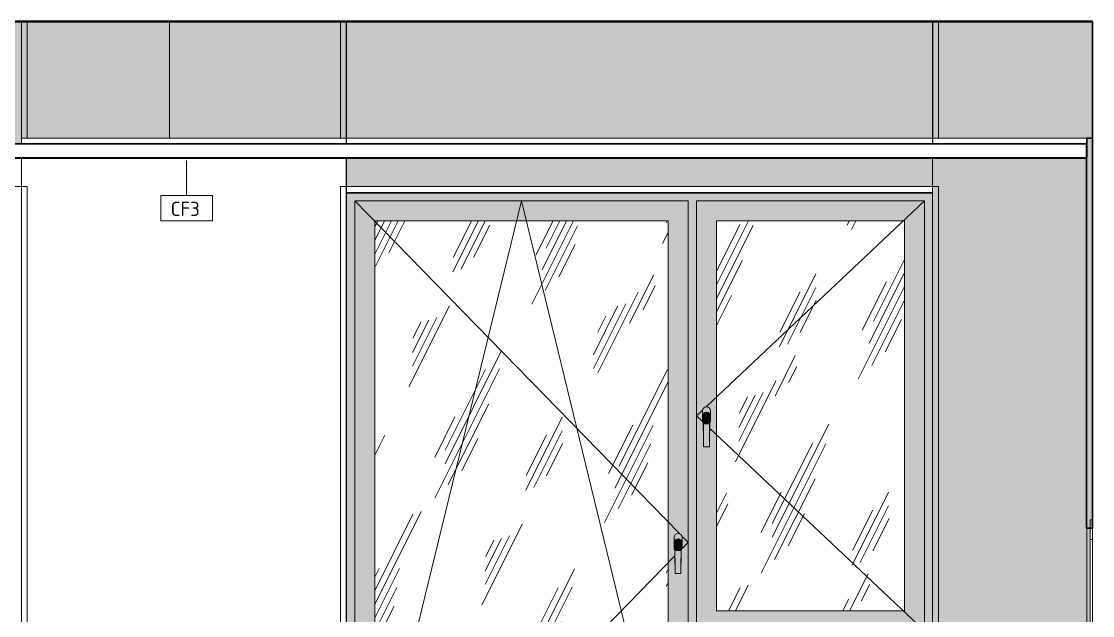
# Model space of a CAD drawing. Header units: millimetres. Extents: x 39286 to 136192, y -1987 to 27400.
# Drawn here: x 72228 to 75989, y 1793 to 3880 of the extents above; entities that cross this region are included whole.
import ezdxf

# ---------------------------------------------------------------- set-up
doc = ezdxf.new("R2010")
doc.units = ezdxf.units.MM
for name, color, linetype, lineweight in [('A-CLNG', 7, 'Continuous', 9), ('A-CLNG-IDEN', 7, 'Continuous', 9), ('A-DOOR-FRAM-1', 7, 'Continuous', 9), ('A-DOOR-FRAM-2', 7, 'Continuous', 18), ('A-GLAZ', 7, 'Continuous', 9), ('A-WALL', 7, 'Continuous', 9), ('A-WALL-PATT', 7, 'Continuous', 9), ('I-WALL', 7, 'Continuous', 9), ('S-COLS', 7, 'Continuous', 9)]:
    doc.layers.add(name, color=color, linetype=linetype, lineweight=lineweight)
for name, color, linetype, lineweight, true_color in [('A-CLNG-FNSH-1', 7, 'Continuous', 30, 0x3c3c3c), ('A-FLOR-1', 7, 'Continuous', 9, 0x787878), ('A-FLOR-FNSH-1', 7, 'Continuous', 40, 0x3c3c3c), ('A-WALL-4', 7, 'Continuous', 30, 0x3c3c3c), ('A-WALL-FNSH-3', 7, 'Continuous', 30, 0x3c3c3c), ('I-WALL-1', 7, 'Continuous', 9, 0x787878)]:
    doc.layers.add(name, color=color, linetype=linetype, lineweight=lineweight, true_color=true_color)
doc.styles.add('GOST Common_6', font='GOST_Common.ttf', dxfattribs={"height": 50})
pattern_1 = [(63.435, (48664.5, 31.75), (-255.58, 766.75), [317.5, -190.5, 317.5, -190.5, -403.9]), (63.435, (48664.5, 31.75), (-255.58, 766.75), [-1016, 127, -276.9]), (63.435, (48648.6, 47.6), (-255.58, 766.75), [254, -317.5, 190.5, -190.5, -467.4]), (63.435, (48648.6, 47.6), (-255.58, 766.75), [-952.5, 222.25, -245.15]), (63.435, (48648.6, 95.25), (-255.58, 766.75), [190.5, -381, 127, -190.5, -530.9]), (63.435, (48648.6, 95.25), (-255.58, 766.75), [-889, 285.75, -245.15]), (63.435, (48696.2, 47.6), (-255.58, 766.75), [190.5, -381, 158.75, -6404.65]), (63.435, (48743.85, 95.25), (-255.58, 766.75), [95.25, -476.25, 63.5, -6499.9]), (63.435, (48664.5, 174.6), (-255.58, 766.75), [63.5, -476.25, 63.5, -254, -562.65]), (63.435, (48664.5, 174.6), (-255.58, 766.75), [-857.25, 158.75, -403.9]), (63.435, (48950.2, 127), (-255.58, 766.75), [317.5, -476.25, 381, -251.5]), (63.435, (48950.2, 79.4), (-255.58, 766.75), [444.5, -317.5, 476.25, -188]), (63.435, (48982, 95.25), (-255.58, 766.75), [508, -254, 381, -276.9]), (63.435, (49029.6, 142.9), (-255.58, 766.75), [317.5, -444.5, 254, -403.9]), (63.435, (48982, 238.1), (-255.58, 766.75), [158.75, -635, 190.5, -435.65]), (63.435, (49077.2, 190.5), (-255.58, 766.75), [127, -635, 127, -530.9])]

# ---------------------------------------------------------------- blocks, each defined once
blk = doc.blocks.new('120_Окно_СКБ_2Ст - 120_Окно_СКБ_2Ст 3100х2500 _мал_створка слева_-22273855-Развертка 1_38-1')
at = {"layer": 'A-GLAZ'}
for p, q in [((44560, 3300), (47660, 3300)), ((47660, 3300), (47660, 800))]:
    blk.add_line(p, q, dxfattribs=at)
blk = doc.blocks.new('120_Окно_СКБ_2Ст - 120_Окно_СКБ_2Ст 2100х2400 _мал створка справа_-19092174-Развертка 1_38-1')
at = {"layer": 'A-GLAZ'}
h = blk.add_hatch(color=256, dxfattribs=at)
h.paths.add_polyline_path([(50112.9, 800), (50839, 800), (50839, 804), (48781, 804), (48781, 800), (50111.4, 800)])
h.paths.add_polyline_path([(49609.7, 820), (50839, 820), (50839, 3280), (48781.4, 3280), (48781.4, 3300), (48781, 3300), (48781, 820), (49609.4, 820)])
h.paths.add_polyline_path([(50267.1, 850), (50010, 850), (50010, 1710), (50810, 1710), (50810, 850), (50272.9, 850)])
h.paths.add_polyline_path([(48830, 850), (48810, 850), (48810, 3250), (49980, 3250), (49980, 850), (48863.5, 850)])
h.paths.add_polyline_path([(50034.3, 1740), (50010, 1740), (50010, 3250), (50810, 3250), (50810, 1740), (50080, 1740)])
h = blk.add_hatch(color=256, dxfattribs=at)
h.paths.add_polyline_path([(48830, 850), (49980, 850), (49980, 3250), (48810, 3250), (48810, 850)])
h.paths.add_polyline_path([(49286.3, 920), (48880, 920), (48880, 3180), (49910, 3180), (49910, 920), (49427.2, 920)])
h.paths.add_polyline_path([(49952, 1940.5), (49936, 1940.8), (49935.1, 1941.3), (49935, 1941.6), (49933.8, 2023.8), (49932.9, 2025), (49931.4, 2028.7), (49931, 2032), (49931, 2068), (49931.5, 2071.6), (49932.9, 2075), (49935.1, 2077.9), (49938.2, 2080.2), (49941.4, 2081.5), (49945, 2082), (49948.6, 2081.5), (49952, 2080.1), (49954.9, 2077.9), (49957.1, 2075), (49958.5, 2071.6), (49959, 2068), (49959, 2032), (49958.5, 2028.4), (49957.1, 2025), (49956.1, 2023.6), (49955.8, 2000.4), (49954.9, 1941.3), (49953.9, 1940.7), (49952.8, 1940.5)])
h = blk.add_hatch(color=256, dxfattribs=at)
h.paths.add_polyline_path([(50030, 1740), (50810, 1740), (50810, 3250), (50010, 3250), (50010, 1740), (50028.4, 1740)])
h.paths.add_polyline_path([(50272.9, 1810), (50080, 1810), (50080, 3180), (50740, 3180), (50740, 1810)])
h.paths.add_polyline_path([(50041.4, 2385.5), (50036.4, 2385.7), (50035.1, 2386.3), (50035, 2386.6), (50033.8, 2468.8), (50032.9, 2470), (50031.5, 2473.4), (50031, 2477), (50031.2, 2514.4), (50031.5, 2516.6), (50032.9, 2520), (50035.1, 2522.9), (50038, 2525.1), (50041.4, 2526.5), (50045, 2527), (50048.6, 2526.5), (50052, 2525.1), (50054.9, 2522.9), (50057.1, 2520), (50058.5, 2516.6), (50059, 2513), (50059, 2477), (50058.5, 2473.4), (50057.1, 2470), (50056.1, 2468.6), (50055.8, 2445.4), (50054.9, 2386.3), (50053.9, 2385.7), (50052, 2385.5), (50041.4, 2385.5)])
h = blk.add_hatch(dxfattribs=at)
h.set_pattern_fill('FP_23', color=256, style=0, pattern_type=2)
h.set_pattern_definition(pattern_1)
h.paths.add_polyline_path([(49709.1, 920), (49910, 920), (49910, 3180), (48880, 3180), (48880, 920), (49568.2, 920)])
h = blk.add_hatch(dxfattribs=at)
h.set_pattern_fill('FP_23', color=256, style=0, pattern_type=2)
h.set_pattern_definition(pattern_1)
h.paths.add_polyline_path([(50272.9, 1810), (50740, 1810), (50740, 3180), (50080, 3180), (50080, 1810)])
h = blk.add_hatch(color=256, dxfattribs=at)
h.paths.add_polyline_path([(50032.9, 2495.3), (50033.1, 2496.9), (50033, 2495.8)])
h.paths.add_polyline_path([(50033.9, 2468.6), (50033, 2494.7), (50032.9, 2498.7), (50033.1, 2499), (50033.4, 2499.4), (50033.8, 2501.1), (50034.5, 2502.3), (50036.5, 2504.6), (50036.6, 2504.2), (50037.3, 2504.9), (50037.2, 2505.1), (50039.2, 2506.4), (50042, 2507.2), (50046, 2507.5), (50049.7, 2506.8), (50052.6, 2505.3), (50054.8, 2503.2), (50056.4, 2500.7), (50057, 2498.8), (50056.9, 2498.5), (50057.3, 2497), (50057.1, 2494.7), (50056.5, 2484), (50056.1, 2468.6), (50057.1, 2470), (50058.6, 2473.6), (50059, 2478.4), (50058.8, 2514.4), (50058.5, 2516.6), (50057.1, 2520), (50054.9, 2522.9), (50052, 2525.1), (50048.2, 2526.6), (50045, 2527), (50041.4, 2526.5), (50038, 2525.1), (50035.1, 2522.9), (50032.9, 2520), (50031.5, 2516.6), (50031, 2513), (50031, 2477), (50031.5, 2473.4), (50032.9, 2470), (50033.8, 2468.8)])
for points in [[(50034, 2466.2), (50034.5, 2466.6), (50037, 2466.9), (50038, 2466.9), (50040.2, 2490.9), (50041, 2497.1), (50042.6, 2504.4), (50043.4, 2507.4), (50040.3, 2506.8), (50037.9, 2505.7), (50037.1, 2505), (50037.3, 2504.8), (50036.6, 2504.2), (50036.5, 2504.6), (50035.2, 2503.3), (50033.6, 2500.7), (50033.5, 2500.4), (50033.3, 2499.2), (50032.9, 2498.7), (50033, 2494.7), (50033.3, 2490.2), (50034, 2466.2)], [(50038, 2466.9), (50052, 2466.9), (50049.9, 2490.6), (50048.7, 2498.8), (50047.5, 2504.1), (50046, 2507.5), (50043.9, 2507.2), (50042.8, 2504.8), (50042.1, 2502.7), (50041, 2497.1), (50039.4, 2484), (50038.1, 2467.8)], [(50038, 2385.5), (50038, 2466.9), (50034.5, 2466.6), (50034, 2466.1), (50035.1, 2386.3), (50035.9, 2385.8), (50037.2, 2385.5)], [(50045, 2385.5), (50052, 2385.5), (50052, 2466.9), (50038, 2466.9), (50038, 2385.5), (50041.4, 2385.5)], [(50052, 2385.5), (50054.1, 2385.8), (50054.9, 2386.3), (50055, 2386.6), (50055.9, 2466.4), (50054.3, 2466.8), (50052, 2466.9), (50052, 2392.5)], [(50056, 2465.4), (50056, 2465.5), (50056, 2465.5)], [(49934, 2021.2), (49934.5, 2021.6), (49937, 2021.9), (49938, 2021.9), (49940.2, 2045.9), (49941, 2052.1), (49942.5, 2059.1), (49943.6, 2062.4), (49940.3, 2061.8), (49937.9, 2060.7), (49937.1, 2060), (49937.3, 2059.8), (49936.6, 2059.2), (49936.5, 2059.6), (49935.2, 2058.3), (49933.6, 2055.7), (49933.5, 2055.4), (49933.3, 2054.2), (49932.9, 2053.7), (49933, 2049.9), (49933.3, 2045.2), (49934, 2021.2)], [(49938, 2021.9), (49952, 2021.9), (49949.9, 2045.6), (49948.7, 2053.8), (49947.5, 2059.1), (49946, 2062.5), (49943.9, 2062.2), (49942.9, 2060.2), (49941.8, 2056.4), (49941, 2052.1), (49939.5, 2039.3), (49938.1, 2022.8)], [(49938, 1940.5), (49938, 2021.9), (49934.5, 2021.6), (49934, 2021.1), (49935.1, 1941.3), (49936, 1940.8), (49937.2, 1940.5)], [(49952, 1940.5), (49952, 2021.9), (49938, 2021.9), (49938.2, 1940.5), (49947.2, 1940.5)], [(49952, 1940.5), (49954.1, 1940.8), (49954.9, 1941.3), (49955, 1941.6), (49955.8, 2021.4), (49954.3, 2021.8), (49952, 2021.9), (49952, 1947.5)], [(49956, 2020.4), (49956, 2020.5), (49956, 2020.5)]]:
    blk.add_hatch(color=256, dxfattribs=at).paths.add_polyline_path(points)
h = blk.add_hatch(color=256, dxfattribs=at)
h.paths.add_polyline_path([(50056, 2466.2), (50056.9, 2492.5), (50057.1, 2498), (50057, 2498.8), (50057, 2499.2), (50055.3, 2502.6), (50053.5, 2504.6), (50050.8, 2506.4), (50048, 2507.2), (50046.1, 2507.4), (50047.3, 2504.7), (50047.5, 2504.1), (50049, 2497.1), (50050.6, 2484), (50052.3, 2466.9), (50055.5, 2466.6), (50055.9, 2466.3)])
h.paths.add_polyline_path([(50056.4, 2499.7), (50056, 2500.7), (50056.3, 2499.9)])
h = blk.add_hatch(color=256, dxfattribs=at)
h.paths.add_polyline_path([(49932.9, 2050.3), (49933.1, 2051.9), (49933, 2050.4)])
h.paths.add_polyline_path([(49933.9, 2023.6), (49933.1, 2048.8), (49932.9, 2053.7), (49933.1, 2054), (49933.4, 2054.4), (49933.8, 2056.1), (49934.7, 2057.6), (49936.5, 2059.6), (49936.6, 2059.2), (49937.3, 2059.9), (49937.1, 2060), (49939.2, 2061.4), (49942, 2062.2), (49946, 2062.5), (49949.7, 2061.8), (49952.6, 2060.3), (49954.8, 2058.2), (49956.4, 2055.7), (49957, 2053.8), (49956.9, 2053.5), (49957.3, 2052), (49957.1, 2049.7), (49956.5, 2038.4), (49956.1, 2023.6), (49957.1, 2025), (49958.6, 2028.7), (49959, 2032), (49959, 2068), (49958.5, 2071.6), (49957.1, 2075), (49954.9, 2077.9), (49952, 2080.1), (49948.6, 2081.5), (49945, 2082), (49941.4, 2081.5), (49938, 2080.1), (49935.1, 2077.9), (49932.9, 2075), (49931.5, 2071.6), (49931, 2068), (49931, 2032), (49931.5, 2028.4), (49932.9, 2025), (49933.8, 2023.8)])
h = blk.add_hatch(color=256, dxfattribs=at)
h.paths.add_polyline_path([(49956, 2021.2), (49956.9, 2047.5), (49957.1, 2053), (49957, 2053.8), (49957, 2054.2), (49955.3, 2057.6), (49953.7, 2059.5), (49950.8, 2061.4), (49948, 2062.2), (49946.1, 2062.4), (49947.3, 2059.8), (49947.5, 2059), (49949, 2052.1), (49950.5, 2039.8), (49952.3, 2021.9), (49955.5, 2021.6), (49955.9, 2021.3)])
h.paths.add_polyline_path([(49956.4, 2054.7), (49956, 2055.7), (49956.3, 2054.9)])
for p, q in [((48760, 800), (48760, 3300)), ((48760, 3300), (50860, 3300)), ((50860, 3300), (50860, 800)), ((48810, 850), (48810, 3250)), ((49980, 3250), (48810, 3250)), ((48810, 850), (49395, 3250)), ((48810, 3250), (49949.7, 2081.1)), ((49980, 850), (49395, 3250)), ((49980, 3250), (49980, 850)), ((50010, 1740), (50010, 3250)), ((50810, 3250), (50010, 3250)), ((50810, 3250), (50043.7, 2526.8)), ((50810, 3250), (50810, 1740)), ((48880, 3180), (48880, 920)), ((48880, 3180), (49910, 3180)), ((49910, 920), (49910, 3180)), ((50080, 3180), (50080, 1810)), ((50080, 3180), (50740, 3180)), ((50740, 1810), (50740, 3180)), ((50031.3, 2515.1), (50010, 2495)), ((50010, 2495), (50031.3, 2474.9)), ((50031, 2513), (50031, 2477)), ((50031, 2513), (50031, 2477)), ((50032.5, 2494), (50032.5, 2496)), ((50035, 2386.6), (50033.5, 2495.8)), ((50043.9, 2507.5), (50046.1, 2507.5)), ((50044, 2507.5), (50046, 2507.5)), ((50046, 2506.5), (50044, 2506.5)), ((50056.5, 2496), (50055, 2386.6)), ((50057.5, 2496), (50057.5, 2494)), ((50059, 2477), (50059, 2513)), ((50059, 2477), (50059, 2513)), ((50034, 2466.2), (50034, 2465.5)), ((50034, 2465.5), (50034, 2466.2)), ((50034, 2465.5), (50034, 2465.5)), ((50036, 2466.8), (50037, 2466.9)), ((50037, 2466.9), (50038, 2466.9)), ((50052, 2466.9), (50038, 2466.9)), ((50038, 2466.9), (50052, 2466.9)), ((50052, 2466.9), (50053, 2466.9)), ((50053, 2466.9), (50054, 2466.8)), ((50055.8, 2451.8), (50810, 1740)), ((50056, 2465.5), (50056, 2466.2)), ((50056, 2466.2), (50056, 2465.5)), ((50052, 2385.5), (50038, 2385.5)), ((50052, 2385.5), (50038, 2385.5)), ((49958.2, 2072.3), (49980, 2050)), ((49931, 2068), (49931, 2032)), ((49931, 2068), (49931, 2032)), ((49932.5, 2049), (49932.5, 2051)), ((49935, 1941.6), (49933.5, 2050.8)), ((49935.9, 2059.1), (49938.2, 2060.9)), ((49943.9, 2062.5), (49946.1, 2062.5)), ((49944, 2062.5), (49946, 2062.5)), ((49946, 2061.5), (49944, 2061.5)), ((49956.5, 2051), (49955, 1941.6)), ((49957.5, 2051), (49957.5, 2049)), ((49980, 2050), (49958.2, 2027.7)), ((49959, 2032), (49959, 2068)), ((49959, 2032), (49959, 2068)), ((49934.2, 2003), (48810, 850)), ((49934, 2021.2), (49934, 2020.5)), ((49934, 2020.5), (49934, 2021.2)), ((49934, 2020.5), (49934, 2020.5)), ((49936, 2021.8), (49937, 2021.9)), ((49937, 2021.9), (49938, 2021.9)), ((49952, 2021.9), (49938, 2021.9)), ((49938, 2021.9), (49952, 2021.9)), ((49952, 2021.9), (49953, 2021.9)), ((49953, 2021.9), (49954, 2021.8)), ((49956, 2020.5), (49956, 2021.2)), ((49956, 2021.2), (49956, 2020.5)), ((49952, 1940.5), (49938, 1940.5)), ((49952, 1940.5), (49938, 1940.5)), ((50080, 1810), (50740, 1810))]:
    blk.add_line(p, q, dxfattribs=at)
at = {"layer": 'A-GLAZ', "flags": 128}
for points in [[(50032.5, 2496), (50032.9, 2499), (50034, 2501.7), (50035.9, 2504.1), (50038.3, 2506), (50041, 2507.1), (50044, 2507.5)], [(50033.2, 2490.2), (50032.9, 2491), (50032.5, 2494)], [(50032.9, 2491.2), (50033, 2490.8), (50033.1, 2489), (50033.4, 2484.9), (50033.5, 2481.8), (50033.6, 2478.3), (50033.8, 2474.6), (50033.9, 2468.2), (50034, 2465.5)], [(50046, 2507.5), (50049, 2507.1), (50051.7, 2506), (50054.1, 2504.1), (50056, 2501.7), (50057.1, 2499), (50057.5, 2496)], [(50057.1, 2491.2), (50057, 2490.8), (50056.9, 2489), (50056.6, 2484.9), (50056.5, 2481.8), (50056.4, 2478.3), (50056.2, 2474.6), (50056.1, 2468.2), (50056, 2465.5)], [(50057.5, 2494), (50057.1, 2491), (50056.8, 2490.2)], [(50038, 2466.9), (50037, 2466.9), (50036, 2466.8), (50035.2, 2466.7), (50034.5, 2466.6), (50034.1, 2466.4), (50034, 2466.2)], [(50034, 2466.2), (50034.1, 2466.4), (50034.5, 2466.6)], [(50034, 2465.5), (50034.3, 2443.7), (50034.3, 2437.5)], [(50034.5, 2466.6), (50035.2, 2466.7), (50036, 2466.8)], [(50056, 2466.2), (50055.9, 2466.4), (50055.5, 2466.6), (50054.8, 2466.7), (50054, 2466.8), (50053, 2466.9), (50052, 2466.9)], [(50054, 2466.8), (50054.8, 2466.7), (50055.5, 2466.6)], [(50055.5, 2466.6), (50055.9, 2466.4), (50056, 2466.2)], [(50056, 2465.5), (50055.7, 2443.7), (50055.7, 2437.5)], [(50035, 2386.6), (50034.7, 2406.5), (50034.3, 2437.2), (50034.3, 2437.5)], [(50055, 2386.6), (50055.3, 2406.5), (50055.7, 2437.2), (50055.7, 2437.5)], [(50038, 2385.5), (50037.2, 2385.5), (50036.5, 2385.6), (50035.9, 2385.8), (50035.4, 2386), (50035.1, 2386.3), (50035, 2386.6)], [(50055, 2386.6), (50054.9, 2386.3), (50054.6, 2386), (50054.1, 2385.8), (50053.5, 2385.6), (50052.8, 2385.5), (50052, 2385.5)], [(49932.5, 2051), (49932.9, 2054), (49934, 2056.7), (49935.8, 2059)], [(49933.2, 2045.2), (49932.9, 2046), (49932.5, 2049)], [(49932.9, 2046.2), (49933, 2045.8), (49933.1, 2044), (49933.4, 2039.9), (49933.5, 2036.8), (49933.6, 2033.3), (49933.8, 2029.6), (49933.9, 2023.2), (49934, 2020.5)], [(49938.3, 2061), (49941, 2062.1), (49944, 2062.5)], [(49946, 2062.5), (49949, 2062.1), (49951.7, 2061), (49954.1, 2059.1)], [(49954.2, 2059), (49956, 2056.7), (49957.1, 2054), (49957.5, 2051)], [(49957.1, 2046.2), (49957, 2045.8), (49956.9, 2044), (49956.6, 2039.9), (49956.5, 2036.8), (49956.4, 2033.3), (49956.2, 2029.6), (49956.1, 2023.2), (49956, 2020.5)], [(49957.5, 2049), (49957.1, 2046), (49956.8, 2045.2)], [(49938, 2021.9), (49937, 2021.9), (49936, 2021.8), (49935.2, 2021.7), (49934.5, 2021.6), (49934.1, 2021.4), (49934, 2021.2)], [(49934, 2021.2), (49934.1, 2021.4), (49934.5, 2021.6)], [(49934, 2020.5), (49934.3, 1998.7), (49934.3, 1992.5)], [(49934.5, 2021.6), (49935.2, 2021.7), (49936, 2021.8)], [(49956, 2021.2), (49955.9, 2021.4), (49955.5, 2021.6), (49954.8, 2021.7), (49954, 2021.8), (49953, 2021.9), (49952, 2021.9)], [(49954, 2021.8), (49954.8, 2021.7), (49955.5, 2021.6)], [(49955.5, 2021.6), (49955.9, 2021.4), (49956, 2021.2)], [(49956, 2020.5), (49955.7, 1998.7), (49955.7, 1992.5)], [(49935, 1941.6), (49934.7, 1961.5), (49934.3, 1992.2), (49934.3, 1992.5)], [(49955, 1941.6), (49955.3, 1961.5), (49955.7, 1992.2), (49955.7, 1992.5)], [(49938, 1940.5), (49937.2, 1940.5), (49936.5, 1940.6), (49935.9, 1940.8), (49935.4, 1941), (49935.1, 1941.3), (49935, 1941.6)], [(49955, 1941.6), (49954.9, 1941.3), (49954.6, 1941), (49954.1, 1940.8), (49953.5, 1940.6), (49952.8, 1940.5), (49952, 1940.5)]]:
    blk.add_lwpolyline(points, dxfattribs=at)
at = {"layer": 'A-GLAZ'}
for centre, radius, start, end in [((50045, 2513), 14, 0, 180), ((50045, 2513), 14, 0, 180), ((50044, 2496), 11.5, 90.2744, 204.8614), ((50044, 2496), 10.5, 90.2744, 181.3109), ((50046, 2496), 10.5, 0.0023, 89.7256), ((50046, 2496), 11.5, 335.1322, 89.7256), ((50045, 2477), 14, 180, 217.3919), ((50045, 2477), 14, 180, 217.174), ((50045, 2477), 14, 322.6053, 0), ((50045, 2477), 14, 322.826, 0), ((49945, 2068), 14, 0, 180), ((49945, 2068), 14, 0, 180), ((49945, 2032), 14, 180, 217.3919), ((49945, 2032), 14, 180, 217.174), ((49944, 2051), 11.5, 90.2744, 204.8614), ((49944, 2051), 10.5, 90.2744, 181.3109), ((49946, 2051), 10.5, 0.0023, 89.7256), ((49946, 2051), 11.5, 335.1322, 89.7256), ((49945, 2032), 14, 322.6053, 0), ((49945, 2032), 14, 322.826, 0)]:
    blk.add_arc(centre, radius, start, end, dxfattribs=at)
for centre, major_axis, start_param, end_param in [((50038, 2386.6), (-3, 0), 0.00131, 1.569486), ((50052, 2386.6), (3, 0), 4.713699, 6.278048), ((49938, 1941.6), (3, 0), 3.142903, 4.711079), ((49952, 1941.6), (3, 0), 4.713699, 6.278048)]:
    blk.add_ellipse(centre, major_axis=major_axis, ratio=0.374607, start_param=start_param, end_param=end_param, dxfattribs=at)
blk = doc.blocks.new('110_Дверь_СКБ_1Ст_Внутренняя1 - Д-26л 950х2100 EIW30-32941023-Развертка 1_38-1')
at = {"layer": 'A-DOOR-FRAM-1'}
for p, q in [((51392, 0), (51392, 2060)), ((51400, 2050), (51400, 14))]:
    blk.add_line(p, q, dxfattribs=at)
at = {"layer": 'A-DOOR-FRAM-2'}
for p, q in [((51392, 2130), (51392, 2060)), ((51400, 2130), (51392, 2130)), ((51400, 2060), (51400, 2130)), ((51400.5, 2100), (51400, 2100)), ((51400, 2100), (51400, 2050)), ((51392, 2060), (51400, 2060)), ((51400, 2050), (51400.5, 2050))]:
    blk.add_line(p, q, dxfattribs=at)
blk = doc.blocks.new('М_потолков - Марка_ Имя типа-25382930-Развертка 1_38-1')
at = {"layer": 'A-CLNG-IDEN'}
for p, q in [((48309.9, 3269), (48128.7, 3269)), ((48128.7, 3269), (48128.7, 3179.6)), ((48309.9, 3179.6), (48309.9, 3269)), ((48128.7, 3179.6), (48309.9, 3179.6))]:
    blk.add_line(p, q, dxfattribs=at)

msp = doc.modelspace()

# ---------------------------------------------------------------- hatches: boundary and pattern name
at = {"layer": 'A-FLOR-1'}
h = msp.add_hatch(dxfattribs=at)
h.set_pattern_fill('FP_22', color=256, style=0, pattern_type=2)
h.set_pattern_definition([(45, (73189.406, 0), (-14.25598, 14.25598), []), (45, (73203.663, 0), (-14.25598, 14.25598), [25.202, -5.04, 0.8382, -4.202])])
h.paths.add_polyline_path([(71478.6, 3880), (75988.9, 3880), (75988.9, 3880.4), (66968.3, 3880.4), (66968.3, 3880), (70351.1, 3880)])
at = {"layer": 'A-WALL-PATT'}
h = msp.add_hatch(color=256, dxfattribs=at)
h.paths.add_polyline_path([(75428.4, 0), (75428.4, 3400), (75427.4, 3400), (75427.4, 0)])
h.paths.add_polyline_path([(75428.3, 3450), (75428.4, 3450), (75428.4, 3880), (75427.4, 3880), (75427.4, 3450)])
h = msp.add_hatch(color=256, dxfattribs=at)
h.paths.add_polyline_path([(73393.4, 0), (75403.4, 0), (75403.4, 100), (73393.4, 100), (73393.4, 9.2)])
h.paths.add_polyline_path([(75299.4, 280), (75304.6, 280.7), (75309.4, 282.7), (75313.6, 285.9), (75316.8, 290), (75318.7, 294.8), (75319.4, 300), (75318.7, 305.2), (75316.8, 310), (75313.6, 314.1), (75309.1, 317.5), (75304.4, 319.3), (75298.4, 319.9), (75298.4, 280.1)])
h.paths.add_polyline_path([(73498.4, 280.1), (73498.4, 319.9), (73494.3, 319.3), (73489.4, 317.3), (73485.3, 314.1), (73482.1, 310), (73480.1, 305.2), (73479.4, 300), (73480.1, 294.8), (73482.1, 290), (73485.3, 285.9), (73489.4, 282.7), (73494.3, 280.7)])
h.paths.add_polyline_path([(75299.4, 365), (75302, 365.3), (75304.6, 366.5), (75306.5, 367.9), (75308.1, 370), (75309.1, 372.4), (75309.4, 375), (75309.1, 377.6), (75308.1, 380), (75306.5, 382.1), (75304.4, 383.7), (75301.8, 384.7), (75298.4, 384.9), (75298.4, 365.1)])
h.paths.add_polyline_path([(73498.4, 365.1), (73498.4, 384.9), (73496.8, 384.7), (73494.3, 383.5), (73492.4, 382.1), (73490.8, 380), (73489.8, 377.6), (73489.4, 375), (73489.8, 372.4), (73490.8, 370), (73492.4, 367.9), (73494.4, 366.3), (73496.8, 365.3)])
h.paths.add_polyline_path([(75299.4, 505), (75304.6, 505.7), (75309.4, 507.7), (75313.6, 510.9), (75316.8, 515), (75318.7, 519.8), (75319.4, 525), (75318.7, 530.2), (75316.8, 535), (75313.6, 539.1), (75309.4, 542.3), (75304.4, 544.3), (75298.4, 544.9), (75298.4, 505.1)])
h.paths.add_polyline_path([(73498.4, 505.1), (73498.4, 544.9), (73494.3, 544.3), (73489.4, 542.3), (73485.3, 539.1), (73482.1, 535), (73480.1, 530.2), (73479.4, 525), (73480.1, 519.8), (73482.4, 514.6), (73486, 510.3), (73489.4, 507.7), (73494.4, 505.7), (73496.8, 505.3)])
h.paths.add_polyline_path([(73699.4, 675), (73704.6, 675.7), (73709.4, 677.7), (73713.6, 680.9), (73716.8, 685), (73718.8, 690), (73719.4, 695), (73718.7, 700.2), (73716.8, 705), (73713.6, 709.1), (73709.4, 712.3), (73704.4, 714.3), (73698.5, 714.9), (73694.3, 714.3), (73689.4, 712.3), (73685.3, 709.1), (73682, 704.7), (73680.1, 700), (73679.4, 695), (73680.1, 689.8), (73682.1, 685), (73685.3, 680.9), (73689.4, 677.7), (73694.3, 675.7), (73698.5, 675.1)])
h.paths.add_polyline_path([(74299.4, 675), (74304.6, 675.7), (74309.4, 677.7), (74313.6, 680.9), (74316.8, 685), (74318.8, 690), (74319.4, 695), (74318.7, 700.2), (74316.8, 705), (74313.6, 709.1), (74309.4, 712.3), (74304.6, 714.3), (74299.4, 715), (74294.3, 714.3), (74289.4, 712.3), (74285.3, 709.1), (74282, 704.7), (74280.1, 700), (74279.4, 695), (74280.1, 689.8), (74282.1, 685), (74285.3, 680.9), (74289.4, 677.7), (74294.3, 675.7), (74297.6, 675.2)])
h.paths.add_polyline_path([(74599.4, 675), (74604.6, 675.7), (74609.4, 677.7), (74613.6, 680.9), (74616.8, 685), (74618.8, 690), (74619.4, 695), (74618.7, 700.2), (74616.8, 705), (74613.6, 709.1), (74609.4, 712.3), (74604.6, 714.3), (74599.4, 715), (74594.3, 714.3), (74589.4, 712.3), (74585.3, 709.1), (74582, 704.7), (74580.1, 700), (74579.5, 694.7), (74580.1, 689.8), (74582.1, 685), (74585.3, 680.9), (74589.4, 677.7), (74594.3, 675.7)])
h.paths.add_polyline_path([(75199.4, 675), (75204.6, 675.7), (75209.4, 677.7), (75213.7, 681.1), (75216.8, 685), (75218.8, 690), (75219.4, 695), (75218.7, 700.2), (75216.8, 705), (75213.2, 709.5), (75209.4, 712.3), (75204.6, 714.3), (75199.4, 715), (75194.3, 714.3), (75189.4, 712.3), (75185.3, 709.1), (75182, 704.7), (75180.1, 700), (75179.4, 695), (75180.1, 689.8), (75182.1, 685), (75185.3, 680.9), (75189.4, 677.7), (75194.3, 675.7)])
h.paths.add_polyline_path([(74899.4, 675), (74904.6, 675.7), (74909.4, 677.7), (74913.6, 680.9), (74916.8, 685), (74918.8, 690), (74919.4, 695), (74918.7, 700.2), (74916.8, 705), (74913.6, 709.1), (74909.4, 712.3), (74904.4, 714.3), (74899.4, 715), (74894.3, 714.3), (74889.4, 712.3), (74885.3, 709.1), (74882, 704.7), (74880.1, 700), (74879.4, 695), (74880.1, 689.8), (74882.1, 685), (74885.3, 680.9), (74889.4, 677.7), (74894.3, 675.7), (74896.6, 675.4)])
h.paths.add_polyline_path([(73999.4, 675), (74004.6, 675.7), (74009.4, 677.7), (74013.6, 680.9), (74016.8, 685), (74018.8, 690), (74019.4, 695), (74018.7, 700.2), (74016.8, 705), (74013.6, 709.1), (74009.4, 712.3), (74004.4, 714.3), (73999.4, 715), (73994.3, 714.3), (73989.4, 712.3), (73985.3, 709.1), (73982, 704.7), (73980.1, 700), (73979.4, 695), (73980.4, 689), (73982.1, 685), (73985.3, 680.9), (73989.4, 677.7), (73994.3, 675.7)])
h.paths.add_polyline_path([(75299.4, 685), (75302, 685.3), (75304.6, 686.5), (75306.5, 687.9), (75308.1, 690), (75309.1, 692.4), (75309.4, 695), (75309.1, 697.6), (75308.1, 700), (75306.5, 702.1), (75304.4, 703.7), (75302, 704.7), (75299.4, 705), (75296.8, 704.7), (75294.4, 703.7), (75292.4, 702.1), (75290.8, 700), (75289.8, 697.6), (75289.4, 695), (75289.8, 692.4), (75290.9, 689.8), (75292.4, 687.9), (75294.4, 686.3), (75296.8, 685.3)])
h.paths.add_polyline_path([(74099.4, 685), (74102, 685.3), (74104.4, 686.3), (74106.5, 687.9), (74108.1, 690), (74109.2, 693), (74109.4, 695), (74109.1, 697.6), (74108, 700.2), (74106.5, 702.1), (74104.4, 703.7), (74102, 704.7), (74099.4, 705), (74096.8, 704.7), (74094.4, 703.7), (74092.4, 702.1), (74090.8, 700), (74089.8, 697.6), (74089.4, 695), (74089.8, 692.4), (74090.9, 689.8), (74092.4, 687.9), (74094.4, 686.3), (74096.8, 685.3)])
h.paths.add_polyline_path([(73499.4, 685), (73502, 685.3), (73504.4, 686.3), (73506.5, 687.9), (73508.1, 690), (73509.1, 692.4), (73509.4, 695), (73509.1, 697.6), (73508, 700.2), (73506.5, 702.1), (73504.4, 703.7), (73502, 704.7), (73499.4, 705), (73496.8, 704.7), (73494.4, 703.7), (73492.4, 702.1), (73490.8, 700), (73489.8, 697.6), (73489.4, 695), (73489.8, 692.4), (73490.8, 690), (73492.4, 687.9), (73494.4, 686.3), (73496.8, 685.3)])
h.paths.add_polyline_path([(74699.4, 685), (74702, 685.3), (74704.4, 686.3), (74706.5, 687.9), (74708.1, 690), (74709.2, 693), (74709.4, 695), (74709.1, 697.6), (74708, 700.2), (74706.5, 702.1), (74704.4, 703.7), (74702, 704.7), (74699.4, 705), (74696.8, 704.7), (74694.4, 703.7), (74692.4, 702.1), (74690.8, 700), (74689.8, 697.6), (74689.4, 695), (74689.8, 692.4), (74690.9, 689.8), (74692.4, 687.9), (74694.4, 686.3), (74696.8, 685.3)])
h.paths.add_polyline_path([(73799.4, 685), (73802, 685.3), (73804.4, 686.3), (73806.5, 687.9), (73808.1, 690), (73809.1, 692.4), (73809.4, 695), (73809.1, 697.6), (73808, 700.2), (73806.5, 702.1), (73804.3, 703.7), (73802, 704.7), (73799.4, 705), (73796.8, 704.7), (73794.4, 703.7), (73792.4, 702.1), (73790.8, 700), (73789.8, 697.6), (73789.4, 695), (73789.8, 692.4), (73790.9, 689.8), (73792.4, 687.9), (73794.4, 686.3), (73796.8, 685.3)])
h.paths.add_polyline_path([(74999.4, 685), (75002.3, 685.5), (75004.4, 686.3), (75006.5, 687.9), (75008.1, 690), (75009.1, 692.4), (75009.4, 695), (75009.1, 697.6), (75008, 700.2), (75006.5, 702.1), (75004.4, 703.7), (75002, 704.7), (74999.4, 705), (74996.8, 704.7), (74994.4, 703.7), (74992.4, 702.1), (74990.8, 700), (74989.8, 697.6), (74989.4, 695), (74989.8, 692.4), (74990.9, 689.8), (74992.4, 687.9), (74994.4, 686.3), (74996.8, 685.3)])
h.paths.add_polyline_path([(74399.4, 685), (74402, 685.3), (74404.4, 686.3), (74406.5, 687.9), (74408.1, 690), (74409.1, 692.4), (74409.4, 695), (74409.1, 697.6), (74408, 700.2), (74406.3, 702.2), (74404.4, 703.7), (74402, 704.7), (74399.4, 705), (74396.8, 704.7), (74394.4, 703.7), (74391.7, 701.2), (74390.8, 700), (74389.8, 697.6), (74389.4, 695), (74389.8, 692.4), (74390.9, 689.8), (74392.4, 687.9), (74394.4, 686.3), (74396.8, 685.3)])
h.paths.add_polyline_path([(75354.7, 770), (75403.4, 770), (75403.4, 800), (73393.4, 800), (73393.4, 770), (75309.1, 770)])
h.paths.add_polyline_path([(75425.1, 3300), (75427.4, 3300.1), (75427.4, 3400), (73369.4, 3400), (73369.4, 3300), (74861.4, 3300)])
msp.add_hatch(color=256, dxfattribs=at).paths.add_polyline_path([(75448.4, 100), (75968.4, 100), (75968.4, 2100), (75967.4, 2100), (75967.4, 3400), (75428.4, 3400), (75428.4, 100)])
at = {"layer": 'I-WALL'}
h = msp.add_hatch(color=256, dxfattribs=at)
h.paths.add_polyline_path([(68095.9, 3450), (72227.4, 3450), (72227.4, 3880), (67368.4, 3880), (67368.4, 3450), (67369.4, 3450)])
h.paths.add_polyline_path([(73369.4, 3470), (75427.4, 3470), (75427.4, 3880), (73369.4, 3880), (73369.4, 3476.2)])
h.paths.add_polyline_path([(72228.4, 3470), (72248.4, 3470), (72248.4, 3880), (72228.4, 3880), (72228.4, 3530.3)])
h.paths.add_polyline_path([(73368.4, 3470), (73368.4, 3880), (73348.4, 3880), (73348.4, 3470)])
h.paths.add_polyline_path([(75428.5, 3470), (75448.4, 3470), (75448.4, 3880), (75428.4, 3880), (75428.4, 3470)])
for points in [[(72323.4, 3470), (72323.4, 3880), (72248.4, 3880), (72248.4, 3470)], [(72606.2, 3470), (72748.4, 3470), (72748.4, 3880), (72323.4, 3880), (72323.4, 3470)], [(75523.4, 3470), (75523.4, 3880), (75448.4, 3880), (75448.4, 3470)]]:
    msp.add_hatch(color=256, dxfattribs=at).paths.add_polyline_path(points)
h = msp.add_hatch(color=256, dxfattribs=at)
h.paths.add_polyline_path([(75968.4, 0), (75980.4, 0), (75980.4, 2100), (75968.4, 2100), (75968.4, 62.1)])
h.paths.add_polyline_path([(75988.4, 3470), (75988.4, 3880), (75523.4, 3880), (75523.4, 3470), (75968.4, 3470)])
at = {"layer": 'I-WALL-1'}
h = msp.add_hatch(dxfattribs=at)
h.set_pattern_fill('FP_21', color=256, style=0, pattern_type=2)
h.set_pattern_definition([(135, (73189.406, 0), (-17.67767, -17.67767), [])])
h.paths.add_polyline_path([(75988.4, 2100), (75988.9, 2100), (75988.9, 3880), (75988.4, 3880), (75988.4, 2909)])
h = msp.add_hatch(dxfattribs=at)
h.set_pattern_fill('FP_24', color=256, style=0, pattern_type=2)
h.set_pattern_definition([(0, (73189.406, 0), (30.48, 7.62), [2.515, -20.345, 2.515, -20.345, -121.92]), (0, (73189.406, 0), (30.48, 7.62), [-45.72, 2.515, -43.205, 2.515, -20.345, -53.34]), (0, (73189.406, 0), (30.48, 7.62), [-114.3, 2.515, -12.725, 2.515, -35.585]), (120, (73200.836, 3.81), (-21.839114, 22.586454), [2.515, -20.345, 2.515, -20.345, -121.92]), (120, (73200.836, 3.81), (-21.839114, 22.586454), [-45.72, 2.515, -43.205, 2.515, -20.345, -53.34]), (120, (73200.836, 3.81), (-21.839114, 22.586454), [-114.3, 2.515, -12.725, 2.515, -35.585]), (240, (73204.646, 19.05), (-8.640886, -30.206454), [2.515, -20.345, 2.515, -20.345, -121.92]), (240, (73204.646, 19.05), (-8.640886, -30.206454), [-45.72, 2.515, -43.205, 2.515, -20.345, -53.34]), (240, (73204.646, 19.05), (-8.640886, -30.206454), [-114.3, 2.515, -12.725, 2.515, -35.585])])
h.paths.add_polyline_path([(75988.4, 2100), (75988.4, 3470), (75968.4, 3470), (75968.4, 2100)])
at = {"layer": 'S-COLS'}
msp.add_hatch(color=256, dxfattribs=at).paths.add_polyline_path([(72748.4, 3470), (73348.4, 3470), (73348.4, 3880), (72748.4, 3880), (72748.4, 3751.7)])

# ---------------------------------------------------------------- linework, layer by layer
at = {"layer": 'A-CLNG'}
for p, q in [((73369.4, 3276.9), (75426.6, 3276.9)), ((73369.8, 3300), (73369.8, 3280)), ((75427.4, 3280), (73369.8, 3280))]:
    msp.add_line(p, q, dxfattribs=at)
at = {"layer": 'A-CLNG-FNSH-1'}
for p, q in [((75967.4, 3450), (66989.4, 3450)), ((75967.4, 3400), (75967.4, 3450)), ((75967.4, 3401), (66989.4, 3401)), ((66989.4, 3400), (75967.4, 3400))]:
    msp.add_line(p, q, dxfattribs=at)
at = {"layer": 'A-CLNG-IDEN'}
msp.add_line((72807.7, 3392.2), (72807.7, 3269), dxfattribs=at)
at = {"layer": 'A-FLOR-FNSH-1'}
msp.add_line((66968.4, 3880), (75988.9, 3880), dxfattribs=at)
at = {"layer": 'A-WALL'}
msp.add_line((75968.4, 3400), (75968.4, 2100), dxfattribs=at)
at = {"layer": 'A-WALL-4'}
for p, q in [((75988.4, 2100), (75988.4, 3880.4)), ((75988.4, 3470), (75968.4, 3470)), ((75968.4, 3470), (75968.4, 3400)), ((75968.4, 2100), (75988.9, 2100))]:
    msp.add_line(p, q, dxfattribs=at)
at = {"layer": 'A-WALL-FNSH-3'}
for p, q in [((75967.4, 3400), (75967.4, 2100)), ((75968.4, 3400), (75967.4, 3400)), ((75967.4, 2100), (75968.4, 2100))]:
    msp.add_line(p, q, dxfattribs=at)
at = {"layer": 'I-WALL'}
for p, q in [((72228.4, 3880), (72228.4, 3450)), ((72248.4, 3470), (72248.4, 3880)), ((72748.4, 3470), (72748.4, 3880)), ((73368.4, 3450), (73368.4, 3880)), ((73369.4, 3880), (73369.4, 3450)), ((75427.4, 3450), (75427.4, 3880)), ((75428.4, 3880), (75428.4, 3450)), ((75448.4, 3470), (75448.4, 3880)), ((73368.4, 3470), (72228.4, 3470)), ((75427.4, 3470), (73369.4, 3470)), ((75968.4, 3470), (75428.4, 3470)), ((72228.4, 3400), (72228.4, 100)), ((73368.4, 100), (73368.4, 3400)), ((73369.4, 3400), (73369.4, 100)), ((75427.4, 0), (75427.4, 3400)), ((73369.4, 3300), (75427.4, 3300)), ((75968.4, 100), (75968.4, 2100))]:
    msp.add_line(p, q, dxfattribs=at)
at = {"layer": 'S-COLS'}
for p, q in [((72748.4, 3880), (72748.4, 3470)), ((73348.4, 3880), (73348.4, 3470))]:
    msp.add_line(p, q, dxfattribs=at)

# ---------------------------------------------------------------- block references
at = {"layer": 'A-CLNG-IDEN'}
msp.add_blockref('М_потолков - Марка_ Имя типа-25382930-Развертка 1_38-1', (24588.4, 0), dxfattribs=at)
at = {"layer": 'A-DOOR-FRAM-1'}
msp.add_blockref('110_Дверь_СКБ_1Ст_Внутренняя1 - Д-26л 950х2100 EIW30-32941023-Развертка 1_38-1', (24588.4, 0), dxfattribs=at)
at = {"layer": 'A-GLAZ'}
for name in ['120_Окно_СКБ_2Ст - 120_Окно_СКБ_2Ст 3100х2500 _мал_створка слева_-22273855-Развертка 1_38-1', '120_Окно_СКБ_2Ст - 120_Окно_СКБ_2Ст 2100х2400 _мал створка справа_-19092174-Развертка 1_38-1']:
    msp.add_blockref(name, (24588.4, 0), dxfattribs=at)

# ---------------------------------------------------------------- texts
at = {"layer": 'A-CLNG-IDEN', "insert": (72752, 3246.9), "char_height": 50, "width": 130.274, "attachment_point": 1, "style": 'GOST Common_6'}
msp.add_mtext('CF3', dxfattribs=at)

doc.saveas('drawing.dxf')
